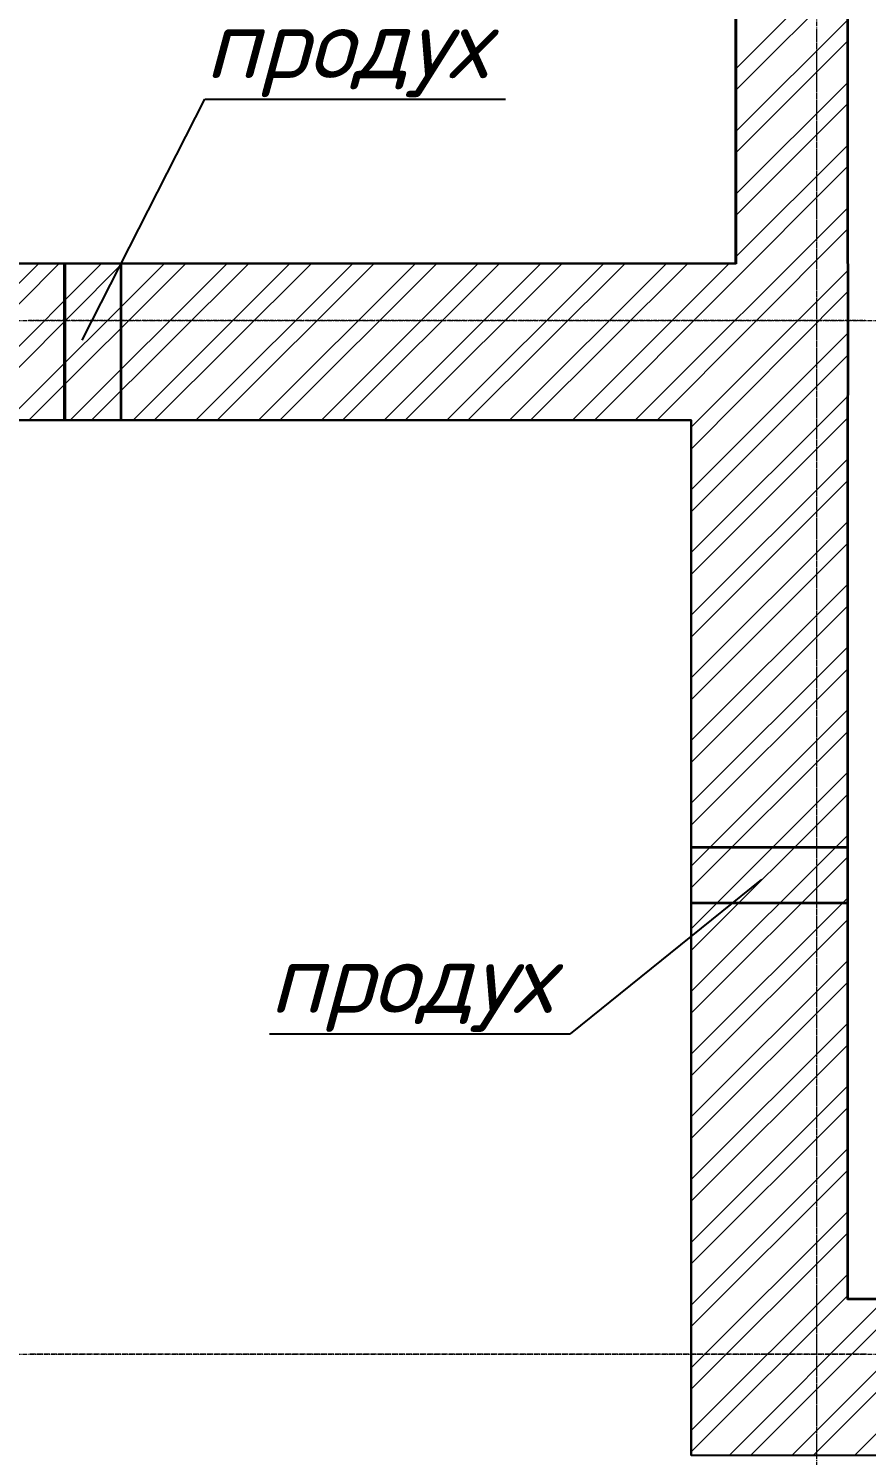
# Model space of a CAD drawing. Header units: millimetres. Extents: x -10178924 to 11692288, y -947381 to 58396.
# Drawn here: x 743288 to 746286, y -796653 to -791545 of the extents above; entities that cross this region are included whole.
import ezdxf

# ---------------------------------------------------------------- set-up
doc = ezdxf.new("R2010")
doc.units = ezdxf.units.MM
doc.linetypes.add('осевая', pattern=[50.8, 31.75, -6.35, 6.35, -6.35])
for name, color, linetype in [('PDF _перегородки нов.', 7, 'Continuous'), ('PDF _Стены внутр.1', 7, 'Continuous'), ('PDF _Стены.1', 7, 'Continuous'), ('Стены внутр.1', 7, 'Continuous')]:
    doc.layers.add(name, color=color, linetype=linetype)
doc.layers.add('PDF _Размеры осевые', color=7, linetype='Continuous', true_color=0x5d6970)
doc.layers.add('PDF _штриховка', color=7, linetype='Continuous', true_color=0x95834a)
for name, color, linetype, lineweight in [('перегородки нов.', 112, 'Continuous', 30), ('Размеры осевые', 153, 'Continuous', 9), ('Стены.1', 7, 'Continuous', 25), ('Текст 0.09', 250, 'Continuous', 5), ('ШТРИХОВКА', 252, 'Continuous', 15)]:
    doc.layers.add(name, color=color, linetype=linetype, lineweight=lineweight)
doc.styles.add('НТПИ_ТИ', font='isocpeui.ttf', dxfattribs={"height": 250})

# ---------------------------------------------------------------- blocks, each defined once
blk = doc.blocks.new('A$C5282721b')
at = {"layer": 'ШТРИХОВКА', "ltscale": 100, "true_color": 0x000000, "transparency": 33554687}
h = blk.add_hatch(dxfattribs=at)
h.set_pattern_fill('ANSI31', color=18, scale=50)
h.set_pattern_definition([(45, (-79853.19, 25128.16), (-112.2532, 112.2532), [])])
h.paths.add_polyline_path([(23461.119, -5698.72), (20726.119, -5698.72), (20726.119, -6098.72), (23461.119, -6098.72), (23461.119, -6515.547), (23861.119, -6515.547), (23861.119, -5328.486), (23461.119, -5328.486)], flags=17)
h.paths.add_polyline_path([(17846.22, -11596.906), (8196.095, -11596.906), (8096.091, -11596.906), (5081.5, -11596.906), (5081.5, -12156.906), (17846.22, -12156.906), (17846.22, -11876.906)], flags=17)
h.paths.add_polyline_path([(8216.705, -5698.72), (8216.779, -6098.72), (19406.923, -6098.72), (19406.923, -5698.72)], flags=16)
h.paths.add_polyline_path([(4011.5, -12156.906), (4011.5, -11596.906), (86.923, -11596.906), (86.923, -9009.38), (86.923, -8929.368), (86.923, -6098.72), (3721.276, -6098.72), (3801.387, -6098.72), (9286.442, -6098.72), (9286.779, -5698.72), (86.923, -5698.72), (86.923, -161.943), (23461.119, -161.943), (23461.119, -4567.801), (23861.119, -4567.801), (23861.119, -3119.021), (23861.119, -2969.021), (23861.119, -161.943), (24472.507, -161.943), (29133.626, -161.943), (29283.626, -161.943), (29940.503, -161.943), (29940.503, 398.057), (-473.077, 398.057), (-473.077, -11800), (-473.077, -12156.906), (-0.293, -12156.906)])
h.paths.add_polyline_path([(23861.119, -9596.906), (23461.119, -9596.906), (23461.119, -11596.906), (18816.22, -11596.906), (18816.22, -12156.906), (23301.119, -12156.906), (23301.119, -15862.111), (25035.25, -15862.111), (25595.277, -15862.111), (25744.391, -15862.111), (25744.391, -15302.111), (23861.119, -15302.111), (23861.119, -12066.906)])
h.paths.add_polyline_path([(23461.119, -8546.906), (23861.119, -8546.906), (23861.119, -7571.566), (23461.119, -7571.566)], flags=17)
at = {"layer": 'перегородки нов.', "color": 18, "ltscale": 100, "true_color": 0x000000, "transparency": 33554687}
for p, q in [((21061.119, -12156.906), (21061.119, -11596.906)), ((21261.119, -12156.906), (21261.119, -11596.906)), ((23861.119, -13684.509), (23301.119, -13684.509)), ((23861.119, -13884.509), (23301.119, -13884.509))]:
    blk.add_line(p, q, dxfattribs=at)
at = {"layer": 'Размеры осевые', "color": 251, "linetype": 'осевая', "ltscale": 0.5, "transparency": 33554687}
for p, q in [((23750, -19000), (23750, 1500)), ((-9750, -11800), (57900, -11800)), ((-9750, -15500), (34900, -15500))]:
    blk.add_line(p, q, dxfattribs=at)
at = {"layer": 'Стены внутр.1', "color": 18, "linetype": 'Continuous', "true_color": 0x000000, "transparency": 33554687, "flags": 128}
for points in [[(23461.119, -9596.906), (23461.119, -11596.906)], [(23861.119, -11596.906), (23861.119, -9596.906)]]:
    blk.add_lwpolyline(points, dxfattribs=at)
at = {"layer": 'Стены.1', "color": 18, "linetype": 'Continuous', "true_color": 0x000000, "transparency": 33554687, "flags": 128}
for points in [[(23461.119, -11596.906), (86.923, -11596.906)], [(23461.119, -11596.906), (19023.171, -11596.906)], [(23861.119, -11596.906), (23861.119, -12066.906)], [(23861.119, -15302.111), (23861.119, -12066.906)], [(23301.119, -12156.906), (-473.077, -12156.906)], [(23301.119, -15862.111), (23301.119, -12156.906)], [(25744.391, -15302.111), (23861.119, -15302.111)], [(25035.25, -15862.111), (23301.119, -15862.111)]]:
    blk.add_lwpolyline(points, dxfattribs=at)
at = {"layer": 'Текст 0.09', "linetype": 'ByBlock', "lineweight": -2, "ltscale": 100, "transparency": 33554687}
blk.add_line((21560.589, -11007.574), (21560.949, -11007.574), dxfattribs=at)
blk.add_line((21560.589, -11007.574), (21560.949, -11007.574), dxfattribs=at)
at = {"layer": 'Текст 0.09', "color": 7, "linetype": 'ByBlock', "lineweight": -2, "ltscale": 100, "transparency": 33554687}
blk.add_line((22867.423, -14353.307), (22867.063, -14353.307), dxfattribs=at)
blk.add_line((22867.423, -14353.307), (22867.063, -14353.307), dxfattribs=at)
at = {"layer": 'Текст 0.09', "linetype": 'ByBlock', "lineweight": -2, "ltscale": 100, "transparency": 33554687}
for points in [[(21121.191, -11869.854), (21560.589, -11007.574)], [(21121.191, -11869.854), (21560.589, -11007.574)], [(21560.949, -11007.574), (22636.229, -11007.574)], [(21560.949, -11007.574), (22636.229, -11007.574)]]:
    blk.add_lwpolyline(points, dxfattribs=at)
at = {"layer": 'Текст 0.09', "color": 7, "linetype": 'ByBlock', "lineweight": -2, "ltscale": 100, "transparency": 33554687}
for points in [[(23551.441, -13801.13), (22867.423, -14353.307)], [(23551.441, -13801.13), (22867.423, -14353.307)], [(21791.783, -14353.307), (22867.063, -14353.307)], [(21791.783, -14353.307), (22867.063, -14353.307)]]:
    blk.add_lwpolyline(points, dxfattribs=at)
at = {"layer": 'Текст 0.09', "ltscale": 100, "transparency": 33554687}
blk.add_solid([(21121.217, -11869.868), (21121.109, -11870.014), (21121.164, -11869.84)], dxfattribs=at)
blk.add_solid([(21121.217, -11869.868), (21121.109, -11870.014), (21121.164, -11869.84)], dxfattribs=at)
at = {"layer": 'Текст 0.09', "color": 7, "ltscale": 100, "transparency": 33554687}
blk.add_solid([(23551.422, -13801.107), (23551.581, -13801.017), (23551.46, -13801.153)], dxfattribs=at)
blk.add_solid([(23551.422, -13801.107), (23551.581, -13801.017), (23551.46, -13801.153)], dxfattribs=at)
at = {"layer": 'Текст 0.09', "color": 7, "ltscale": 100, "transparency": 33554687, "char_height": 250, "attachment_point": 1, "style": 'НТПИ_ТИ'}
for insert in [(21561.039, -10682.574), (21561.039, -10682.574), (21791.783, -14028.307), (21791.783, -14028.307)]:
    blk.add_mtext('продух', dxfattribs=dict(at, insert=insert))

msp = doc.modelspace()

# ---------------------------------------------------------------- linework, layer by layer
at = {"layer": 'PDF _перегородки нов.', "lineweight": 30}
for points in [[(743415.3, -792948.7), (743415.3, -792385.6)], [(743618.5, -792948.7), (743618.5, -792385.6)], [(746217.8, -794476.9), (745659, -794476.9)], [(746217.8, -794675.9), (745659, -794675.9)]]:
    msp.add_lwpolyline(points, dxfattribs=at)
at = {"layer": 'PDF _Размеры осевые', "lineweight": 9}
for points in [[(746107.7, -791547.4), (746107.7, -791547.4)], [(746107.7, -791568.6), (746107.7, -791551.7)], [(746107.7, -791572.8), (746107.7, -791572.8)], [(746107.7, -791594), (746107.7, -791577.1)], [(746107.7, -791598.2), (746107.7, -791598.2)], [(746107.7, -791619.4), (746107.7, -791602.5)], [(746107.7, -791623.6), (746107.7, -791623.6)], [(746107.7, -791644.8), (746107.7, -791627.9)], [(746107.7, -791649), (746107.7, -791649)], [(746107.7, -791670.2), (746107.7, -791653.3)], [(746107.7, -791674.4), (746107.7, -791674.4)], [(746107.7, -791695.6), (746107.7, -791678.7)], [(746107.7, -791699.8), (746107.7, -791699.8)], [(746107.7, -791721), (746107.7, -791704.1)], [(746107.7, -791725.2), (746107.7, -791725.2)], [(746107.7, -791746.4), (746107.7, -791729.5)], [(746107.7, -791750.6), (746107.7, -791750.6)], [(746107.7, -791771.8), (746107.7, -791754.9)], [(746107.7, -791776), (746107.7, -791776)], [(746107.7, -791797.2), (746107.7, -791780.3)], [(746107.7, -791801.4), (746107.7, -791801.4)], [(746107.7, -791822.6), (746107.7, -791805.7)], [(746107.7, -791826.8), (746107.7, -791826.8)], [(746107.7, -791848), (746107.7, -791831.1)], [(746107.7, -791852.2), (746107.7, -791852.2)], [(746107.7, -791873.4), (746107.7, -791856.5)], [(746107.7, -791877.6), (746107.7, -791877.6)], [(746107.7, -791898.8), (746107.7, -791881.9)], [(746107.7, -791903), (746107.7, -791903)], [(746107.7, -791924.2), (746107.7, -791907.3)], [(746107.7, -791928.4), (746107.7, -791928.4)], [(746107.7, -791949.6), (746107.7, -791932.7)], [(746107.7, -791953.8), (746107.7, -791953.8)], [(746107.7, -791975), (746107.7, -791958.1)], [(746107.7, -791979.2), (746107.7, -791979.2)], [(746107.7, -792000.4), (746107.7, -791983.5)], [(746107.7, -792004.6), (746107.7, -792004.6)], [(746107.7, -792025.8), (746107.7, -792008.9)], [(746107.7, -792030), (746107.7, -792030)], [(746107.7, -792051.2), (746107.7, -792034.3)], [(746107.7, -792055.4), (746107.7, -792055.4)], [(746107.7, -792076.6), (746107.7, -792059.7)], [(746107.7, -792080.8), (746107.7, -792080.8)], [(746107.7, -792102), (746107.7, -792085.1)], [(746107.7, -792106.2), (746107.7, -792106.2)], [(746107.7, -792127.4), (746107.7, -792110.5)], [(746107.7, -792131.6), (746107.7, -792131.6)], [(746107.7, -792152.8), (746107.7, -792135.9)], [(746107.7, -792157), (746107.7, -792157)], [(746107.7, -792178.2), (746107.7, -792161.3)], [(746107.7, -792182.4), (746107.7, -792182.4)], [(746107.7, -792203.6), (746107.7, -792186.7)], [(746107.7, -792207.8), (746107.7, -792207.8)], [(746107.7, -792229), (746107.7, -792212.1)], [(746107.7, -792233.2), (746107.7, -792233.2)], [(746107.7, -792254.4), (746107.7, -792237.5)], [(746107.7, -792258.6), (746107.7, -792258.6)], [(746107.7, -792279.8), (746107.7, -792262.9)], [(746107.7, -792284), (746107.7, -792284)], [(746107.7, -792305.2), (746107.7, -792288.3)], [(746107.7, -792309.4), (746107.7, -792309.4)], [(746107.7, -792330.6), (746107.7, -792313.7)], [(746107.7, -792334.8), (746107.7, -792334.8)], [(746107.7, -792356), (746107.7, -792339.1)], [(746107.7, -792360.2), (746107.7, -792360.2)], [(746107.7, -792381.4), (746107.7, -792364.5)], [(746107.7, -792385.6), (746107.7, -792385.6)], [(746107.7, -792406.8), (746107.7, -792389.9)], [(746107.7, -792411), (746107.7, -792411)], [(746107.7, -792432.2), (746107.7, -792415.3)], [(746107.7, -792436.4), (746107.7, -792436.4)], [(746107.7, -792457.6), (746107.7, -792440.7)], [(746107.7, -792461.8), (746107.7, -792461.8)], [(746107.7, -792483), (746107.7, -792466.1)], [(746107.7, -792487.2), (746107.7, -792487.2)], [(746107.7, -792508.4), (746107.7, -792491.5)], [(746107.7, -792512.6), (746107.7, -792512.6)], [(746107.7, -792533.8), (746107.7, -792516.9)], [(746107.7, -792538), (746107.7, -792538)], [(746107.7, -792559.2), (746107.7, -792542.3)], [(746107.7, -792563.4), (746107.7, -792563.4)], [(746107.7, -792584.6), (746107.7, -792567.7)], [(743288.3, -792588.8), (743301, -792588.8)], [(743305.2, -792588.8), (743309.5, -792588.8)], [(743313.7, -792588.8), (743326.4, -792588.8)], [(743330.6, -792588.8), (743334.9, -792588.8)], [(743339.1, -792588.8), (743351.8, -792588.8)], [(743356, -792588.8), (743360.3, -792588.8)], [(743364.5, -792588.8), (743377.2, -792588.8)], [(743381.4, -792588.8), (743385.7, -792588.8)], [(743389.9, -792588.8), (743402.6, -792588.8)], [(743406.8, -792588.8), (743411.1, -792588.8)], [(743415.3, -792588.8), (743428, -792588.8)], [(743432.2, -792588.8), (743436.5, -792588.8)], [(743440.7, -792588.8), (743453.4, -792588.8)], [(743457.6, -792588.8), (743461.9, -792588.8)], [(743466.1, -792588.8), (743478.8, -792588.8)], [(743483, -792588.8), (743487.3, -792588.8)], [(743491.5, -792588.8), (743504.2, -792588.8)], [(743508.4, -792588.8), (743512.7, -792588.8)], [(743516.9, -792588.8), (743529.6, -792588.8)], [(743533.8, -792588.8), (743538.1, -792588.8)], [(743542.3, -792588.8), (743555, -792588.8)], [(743559.2, -792588.8), (743563.5, -792588.8)], [(743567.7, -792588.8), (743580.4, -792588.8)], [(743584.6, -792588.8), (743588.9, -792588.8)], [(743593.1, -792588.8), (743605.8, -792588.8)], [(743610, -792588.8), (743614.3, -792588.8)], [(743618.5, -792588.8), (743631.2, -792588.8)], [(743635.4, -792588.8), (743639.7, -792588.8)], [(743643.9, -792588.8), (743656.6, -792588.8)], [(743660.8, -792588.8), (743665.1, -792588.8)], [(743669.3, -792588.8), (743682, -792588.8)], [(743686.2, -792588.8), (743690.5, -792588.8)], [(743694.7, -792588.8), (743707.4, -792588.8)], [(743711.6, -792588.8), (743715.9, -792588.8)], [(743720.1, -792588.8), (743732.8, -792588.8)], [(743737, -792588.8), (743741.3, -792588.8)], [(743745.5, -792588.8), (743758.2, -792588.8)], [(743762.4, -792588.8), (743766.7, -792588.8)], [(743770.9, -792588.8), (743783.6, -792588.8)], [(743787.8, -792588.8), (743792.1, -792588.8)], [(743796.3, -792588.8), (743809, -792588.8)], [(743813.2, -792588.8), (743817.5, -792588.8)], [(743821.7, -792588.8), (743834.4, -792588.8)], [(743838.6, -792588.8), (743842.9, -792588.8)], [(743847.1, -792588.8), (743859.8, -792588.8)], [(743864, -792588.8), (743868.3, -792588.8)], [(743872.5, -792588.8), (743885.2, -792588.8)], [(743889.4, -792588.8), (743893.7, -792588.8)], [(743897.9, -792588.8), (743910.6, -792588.8)], [(743914.8, -792588.8), (743919.1, -792588.8)], [(743923.3, -792588.8), (743936, -792588.8)], [(743940.2, -792588.8), (743944.5, -792588.8)], [(743948.7, -792588.8), (743961.4, -792588.8)], [(743965.6, -792588.8), (743969.9, -792588.8)], [(743974.1, -792588.8), (743986.8, -792588.8)], [(743991, -792588.8), (743995.3, -792588.8)], [(743999.5, -792588.8), (744012.2, -792588.8)], [(744016.4, -792588.8), (744020.7, -792588.8)], [(744024.9, -792588.8), (744037.6, -792588.8)], [(744041.8, -792588.8), (744046.1, -792588.8)], [(744050.3, -792588.8), (744063, -792588.8)], [(744067.2, -792588.8), (744071.5, -792588.8)], [(744075.7, -792588.8), (744088.4, -792588.8)], [(744092.6, -792588.8), (744096.9, -792588.8)], [(744101.1, -792588.8), (744113.8, -792588.8)], [(744118, -792588.8), (744122.3, -792588.8)], [(744126.5, -792588.8), (744139.2, -792588.8)], [(744143.4, -792588.8), (744147.7, -792588.8)], [(744151.9, -792588.8), (744164.6, -792588.8)], [(744168.8, -792588.8), (744173.1, -792588.8)], [(744177.3, -792588.8), (744190, -792588.8)], [(744194.2, -792588.8), (744198.5, -792588.8)], [(744202.7, -792588.8), (744215.4, -792588.8)], [(744219.6, -792588.8), (744223.9, -792588.8)], [(744228.1, -792588.8), (744240.8, -792588.8)], [(744245, -792588.8), (744249.3, -792588.8)], [(744253.5, -792588.8), (744266.2, -792588.8)], [(744270.4, -792588.8), (744274.7, -792588.8)], [(744278.9, -792588.8), (744291.6, -792588.8)], [(744295.8, -792588.8), (744300.1, -792588.8)], [(744304.3, -792588.8), (744317, -792588.8)], [(744321.2, -792588.8), (744325.5, -792588.8)], [(744329.7, -792588.8), (744342.4, -792588.8)], [(744346.6, -792588.8), (744350.9, -792588.8)], [(744355.1, -792588.8), (744367.8, -792588.8)], [(744372, -792588.8), (744376.3, -792588.8)], [(744380.5, -792588.8), (744393.2, -792588.8)], [(744397.4, -792588.8), (744401.7, -792588.8)], [(744405.9, -792588.8), (744418.6, -792588.8)], [(744422.8, -792588.8), (744427.1, -792588.8)], [(744431.3, -792588.8), (744444, -792588.8)], [(744448.2, -792588.8), (744452.5, -792588.8)], [(744456.7, -792588.8), (744469.4, -792588.8)], [(744473.6, -792588.8), (744477.9, -792588.8)], [(744482.1, -792588.8), (744494.8, -792588.8)], [(744499, -792588.8), (744503.3, -792588.8)], [(744507.5, -792588.8), (744520.2, -792588.8)], [(744524.4, -792588.8), (744528.7, -792588.8)], [(744532.9, -792588.8), (744545.6, -792588.8)], [(744549.8, -792588.8), (744554.1, -792588.8)], [(744558.3, -792588.8), (744571, -792588.8)], [(744575.2, -792588.8), (744579.5, -792588.8)], [(744583.7, -792588.8), (744596.4, -792588.8)], [(744600.6, -792588.8), (744604.9, -792588.8)], [(744609.1, -792588.8), (744621.8, -792588.8)], [(744626, -792588.8), (744630.3, -792588.8)], [(744634.5, -792588.8), (744647.2, -792588.8)], [(744651.4, -792588.8), (744655.7, -792588.8)], [(744659.9, -792588.8), (744672.6, -792588.8)], [(744676.8, -792588.8), (744681.1, -792588.8)], [(744685.3, -792588.8), (744698, -792588.8)], [(744702.2, -792588.8), (744706.5, -792588.8)], [(744710.7, -792588.8), (744723.4, -792588.8)], [(744727.6, -792588.8), (744731.9, -792588.8)], [(744736.1, -792588.8), (744748.8, -792588.8)], [(744753, -792588.8), (744757.3, -792588.8)], [(744761.5, -792588.8), (744774.2, -792588.8)], [(744778.4, -792588.8), (744782.7, -792588.8)], [(744786.9, -792588.8), (744799.6, -792588.8)], [(744803.8, -792588.8), (744808.1, -792588.8)], [(744812.3, -792588.8), (744825, -792588.8)], [(744829.2, -792588.8), (744833.5, -792588.8)], [(744837.7, -792588.8), (744850.4, -792588.8)], [(744854.6, -792588.8), (744858.9, -792588.8)], [(744863.1, -792588.8), (744875.8, -792588.8)], [(744880, -792588.8), (744884.3, -792588.8)], [(744888.5, -792588.8), (744901.2, -792588.8)], [(744905.4, -792588.8), (744909.7, -792588.8)], [(744913.9, -792588.8), (744926.6, -792588.8)], [(744930.8, -792588.8), (744935.1, -792588.8)], [(744939.3, -792588.8), (744952, -792588.8)], [(744956.2, -792588.8), (744960.5, -792588.8)], [(744964.7, -792588.8), (744977.4, -792588.8)], [(744981.6, -792588.8), (744985.9, -792588.8)], [(744990.1, -792588.8), (745002.8, -792588.8)], [(745007, -792588.8), (745011.3, -792588.8)], [(745015.5, -792588.8), (745028.2, -792588.8)], [(745032.4, -792588.8), (745036.7, -792588.8)], [(745040.9, -792588.8), (745053.6, -792588.8)], [(745057.8, -792588.8), (745062.1, -792588.8)], [(745066.3, -792588.8), (745079, -792588.8)], [(745083.2, -792588.8), (745087.5, -792588.8)], [(745091.7, -792588.8), (745104.4, -792588.8)], [(745108.6, -792588.8), (745112.9, -792588.8)], [(745117.1, -792588.8), (745129.8, -792588.8)], [(745134, -792588.8), (745138.3, -792588.8)], [(745142.5, -792588.8), (745155.2, -792588.8)], [(745159.4, -792588.8), (745163.7, -792588.8)], [(745167.9, -792588.8), (745180.6, -792588.8)], [(745184.8, -792588.8), (745189.1, -792588.8)], [(745193.3, -792588.8), (745206, -792588.8)], [(745210.2, -792588.8), (745214.5, -792588.8)], [(745218.7, -792588.8), (745231.4, -792588.8)], [(745235.6, -792588.8), (745239.9, -792588.8)], [(745244.1, -792588.8), (745256.8, -792588.8)], [(745261, -792588.8), (745265.3, -792588.8)], [(745269.5, -792588.8), (745282.2, -792588.8)], [(745286.4, -792588.8), (745290.7, -792588.8)], [(745294.9, -792588.8), (745307.6, -792588.8)], [(745311.8, -792588.8), (745316.1, -792588.8)], [(745320.3, -792588.8), (745333, -792588.8)], [(745337.2, -792588.8), (745341.5, -792588.8)], [(745345.7, -792588.8), (745358.4, -792588.8)], [(745362.6, -792588.8), (745366.9, -792588.8)], [(745371.1, -792588.8), (745383.8, -792588.8)], [(745388, -792588.8), (745392.3, -792588.8)], [(745396.5, -792588.8), (745409.2, -792588.8)], [(745413.4, -792588.8), (745417.7, -792588.8)], [(745421.9, -792588.8), (745434.6, -792588.8)], [(745438.8, -792588.8), (745443.1, -792588.8)], [(745447.3, -792588.8), (745460, -792588.8)], [(745464.2, -792588.8), (745468.5, -792588.8)], [(745472.7, -792588.8), (745485.4, -792588.8)], [(745489.6, -792588.8), (745493.9, -792588.8)], [(745498.1, -792588.8), (745510.8, -792588.8)], [(745515, -792588.8), (745519.3, -792588.8)], [(745523.5, -792588.8), (745536.2, -792588.8)], [(745540.4, -792588.8), (745544.7, -792588.8)], [(745548.9, -792588.8), (745561.6, -792588.8)], [(745565.8, -792588.8), (745570.1, -792588.8)], [(745574.3, -792588.8), (745587, -792588.8)], [(745591.2, -792588.8), (745595.5, -792588.8)], [(745599.7, -792588.8), (745612.4, -792588.8)], [(745616.6, -792588.8), (745620.9, -792588.8)], [(745625.1, -792588.8), (745637.8, -792588.8)], [(745642.1, -792588.8), (745646.3, -792588.8)], [(745650.5, -792588.8), (745663.2, -792588.8)], [(745667.4, -792588.8), (745671.7, -792588.8)], [(745675.9, -792588.8), (745688.6, -792588.8)], [(745692.8, -792588.8), (745697.1, -792588.8)], [(745701.3, -792588.8), (745714, -792588.8)], [(745718.2, -792588.8), (745722.5, -792588.8)], [(745726.7, -792588.8), (745739.4, -792588.8)], [(745743.6, -792588.8), (745747.9, -792588.8)], [(745752.1, -792588.8), (745764.8, -792588.8)], [(745769.1, -792588.8), (745773.3, -792588.8)], [(745777.5, -792588.8), (745790.2, -792588.8)], [(745794.4, -792588.8), (745798.7, -792588.8)], [(745802.9, -792588.8), (745815.6, -792588.8)], [(745819.8, -792588.8), (745824.1, -792588.8)], [(745828.3, -792588.8), (745841, -792588.8)], [(745845.2, -792588.8), (745849.5, -792588.8)], [(745853.7, -792588.8), (745866.4, -792588.8)], [(745870.7, -792588.8), (745874.9, -792588.8)], [(745879.1, -792588.8), (745891.8, -792588.8)], [(745896.1, -792588.8), (745900.3, -792588.8)], [(745904.5, -792588.8), (745917.2, -792588.8)], [(745921.4, -792588.8), (745925.7, -792588.8)], [(745929.9, -792588.8), (745942.6, -792588.8)], [(745946.8, -792588.8), (745951.1, -792588.8)], [(745955.3, -792588.8), (745968, -792588.8)], [(745972.2, -792588.8), (745976.5, -792588.8)], [(745980.7, -792588.8), (745993.4, -792588.8)], [(745997.7, -792588.8), (746001.9, -792588.8)], [(746006.1, -792588.8), (746018.8, -792588.8)], [(746023.1, -792588.8), (746027.3, -792588.8)], [(746031.5, -792588.8), (746044.2, -792588.8)], [(746048.4, -792588.8), (746052.7, -792588.8)], [(746056.9, -792588.8), (746069.6, -792588.8)], [(746073.9, -792588.8), (746078.1, -792588.8)], [(746082.3, -792588.8), (746095, -792588.8)], [(746099.3, -792588.8), (746103.5, -792588.8)], [(746107.7, -792588.8), (746120.4, -792588.8)], [(746107.7, -792588.8), (746107.7, -792588.8)], [(746107.7, -792610), (746107.7, -792593.1)], [(746107.7, -792614.2), (746107.7, -792614.2)], [(746107.7, -792635.4), (746107.7, -792618.5)], [(746124.7, -792588.8), (746128.9, -792588.8)], [(746133.1, -792588.8), (746145.8, -792588.8)], [(746150.1, -792588.8), (746154.3, -792588.8)], [(746158.5, -792588.8), (746171.2, -792588.8)], [(746175.4, -792588.8), (746179.7, -792588.8)], [(746183.9, -792588.8), (746196.6, -792588.8)], [(746200.9, -792588.8), (746205.1, -792588.8)], [(746209.3, -792588.8), (746222, -792588.8)], [(746226.3, -792588.8), (746230.5, -792588.8)], [(746234.7, -792588.8), (746247.4, -792588.8)], [(746251.7, -792588.8), (746255.9, -792588.8)], [(746260.1, -792588.8), (746272.8, -792588.8)], [(746277.1, -792588.8), (746281.3, -792588.8)], [(746107.7, -792639.6), (746107.7, -792639.6)], [(746107.7, -792660.8), (746107.7, -792643.9)], [(746107.7, -792665), (746107.7, -792665)], [(746107.7, -792686.2), (746107.7, -792669.3)], [(746107.7, -792690.4), (746107.7, -792690.4)], [(746107.7, -792711.6), (746107.7, -792694.7)], [(746107.7, -792715.8), (746107.7, -792715.8)], [(746107.7, -792737), (746107.7, -792720.1)], [(746107.7, -792741.2), (746107.7, -792741.2)], [(746107.7, -792762.4), (746107.7, -792745.5)], [(746107.7, -792766.6), (746107.7, -792766.6)], [(746107.7, -792787.8), (746107.7, -792770.9)], [(746107.7, -792792), (746107.7, -792792)], [(746107.7, -792813.2), (746107.7, -792796.3)], [(746107.7, -792817.4), (746107.7, -792817.4)], [(746107.7, -792838.6), (746107.7, -792821.7)], [(746107.7, -792842.8), (746107.7, -792842.8)], [(746107.7, -792864), (746107.7, -792847.1)], [(746107.7, -792868.2), (746107.7, -792868.2)], [(746107.7, -792889.4), (746107.7, -792872.5)], [(746107.7, -792893.6), (746107.7, -792893.6)], [(746107.7, -792914.8), (746107.7, -792897.9)], [(746107.7, -792919), (746107.7, -792919)], [(746107.7, -792940.2), (746107.7, -792923.3)], [(746107.7, -792944.4), (746107.7, -792944.4)], [(746107.7, -792965.6), (746107.7, -792948.7)], [(746107.7, -792969.8), (746107.7, -792969.8)], [(746107.7, -792991), (746107.7, -792974.1)], [(746107.7, -792995.2), (746107.7, -792995.2)], [(746107.7, -793016.4), (746107.7, -792999.5)], [(746107.7, -793020.6), (746107.7, -793020.6)], [(746107.7, -793041.8), (746107.7, -793024.9)], [(746107.7, -793046), (746107.7, -793046)], [(746107.7, -793067.2), (746107.7, -793050.3)], [(746107.7, -793071.4), (746107.7, -793071.4)], [(746107.7, -793092.6), (746107.7, -793075.7)], [(746107.7, -793096.8), (746107.7, -793096.8)], [(746107.7, -793118), (746107.7, -793101.1)], [(746107.7, -793122.2), (746107.7, -793122.2)], [(746107.7, -793143.4), (746107.7, -793126.5)], [(746107.7, -793147.6), (746107.7, -793147.6)], [(746107.7, -793168.8), (746107.7, -793151.9)], [(746107.7, -793173), (746107.7, -793173)], [(746107.7, -793194.2), (746107.7, -793177.3)], [(746107.7, -793198.4), (746107.7, -793198.4)], [(746107.7, -793219.6), (746107.7, -793202.7)], [(746107.7, -793223.8), (746107.7, -793223.8)], [(746107.7, -793245), (746107.7, -793228.1)], [(746107.7, -793249.2), (746107.7, -793249.2)], [(746107.7, -793270.4), (746107.7, -793253.5)], [(746107.7, -793274.6), (746107.7, -793274.6)], [(746107.7, -793295.8), (746107.7, -793278.9)], [(746107.7, -793300), (746107.7, -793300)], [(746107.7, -793321.2), (746107.7, -793304.3)], [(746107.7, -793325.4), (746107.7, -793325.4)], [(746107.7, -793346.6), (746107.7, -793329.7)], [(746107.7, -793350.8), (746107.7, -793350.8)], [(746107.7, -793372), (746107.7, -793355.1)], [(746107.7, -793376.2), (746107.7, -793376.2)], [(746107.7, -793397.4), (746107.7, -793380.5)], [(746107.7, -793401.6), (746107.7, -793401.6)], [(746107.7, -793422.8), (746107.7, -793405.9)], [(746107.7, -793427), (746107.7, -793427)], [(746107.7, -793448.2), (746107.7, -793431.3)], [(746107.7, -793452.4), (746107.7, -793452.4)], [(746107.7, -793473.6), (746107.7, -793456.7)], [(746107.7, -793477.8), (746107.7, -793477.8)], [(746107.7, -793499), (746107.7, -793482.1)], [(746107.7, -793503.2), (746107.7, -793503.2)], [(746107.7, -793524.4), (746107.7, -793507.5)], [(746107.7, -793528.6), (746107.7, -793528.6)], [(746107.7, -793549.8), (746107.7, -793532.9)], [(746107.7, -793554), (746107.7, -793554)], [(746107.7, -793575.2), (746107.7, -793558.3)], [(746107.7, -793579.4), (746107.7, -793579.4)], [(746107.7, -793600.6), (746107.7, -793583.7)], [(746107.7, -793604.8), (746107.7, -793604.8)], [(746107.7, -793626), (746107.7, -793609.1)], [(746107.7, -793630.2), (746107.7, -793630.2)], [(746107.7, -793651.4), (746107.7, -793634.5)], [(746107.7, -793655.6), (746107.7, -793655.6)], [(746107.7, -793676.8), (746107.7, -793659.9)], [(746107.7, -793681), (746107.7, -793681)], [(746107.7, -793702.2), (746107.7, -793685.3)], [(746107.7, -793706.4), (746107.7, -793706.4)], [(746107.7, -793727.6), (746107.7, -793710.7)], [(746107.7, -793731.8), (746107.7, -793731.8)], [(746107.7, -793753), (746107.7, -793736.1)], [(746107.7, -793757.2), (746107.7, -793757.2)], [(746107.7, -793778.4), (746107.7, -793761.5)], [(746107.7, -793782.6), (746107.7, -793782.6)], [(746107.7, -793803.8), (746107.7, -793786.9)], [(746107.7, -793808), (746107.7, -793808)], [(746107.7, -793829.2), (746107.7, -793812.3)], [(746107.7, -793833.4), (746107.7, -793833.4)], [(746107.7, -793854.6), (746107.7, -793837.7)], [(746107.7, -793858.8), (746107.7, -793858.8)], [(746107.7, -793880), (746107.7, -793863.1)], [(746107.7, -793884.2), (746107.7, -793884.2)], [(746107.7, -793905.4), (746107.7, -793888.5)], [(746107.7, -793909.6), (746107.7, -793909.6)], [(746107.7, -793930.8), (746107.7, -793913.9)], [(746107.7, -793935), (746107.7, -793935)], [(746107.7, -793956.2), (746107.7, -793939.3)], [(746107.7, -793960.4), (746107.7, -793960.4)], [(746107.7, -793981.6), (746107.7, -793964.7)], [(746107.7, -793985.8), (746107.7, -793985.8)], [(746107.7, -794007), (746107.7, -793990.1)], [(746107.7, -794011.2), (746107.7, -794011.2)], [(746107.7, -794032.4), (746107.7, -794015.5)], [(746107.7, -794036.6), (746107.7, -794036.6)], [(746107.7, -794057.8), (746107.7, -794040.9)], [(746107.7, -794062), (746107.7, -794062)], [(746107.7, -794083.2), (746107.7, -794066.3)], [(746107.7, -794087.4), (746107.7, -794087.4)], [(746107.7, -794108.6), (746107.7, -794091.7)], [(746107.7, -794112.8), (746107.7, -794112.8)], [(746107.7, -794134), (746107.7, -794117.1)], [(746107.7, -794138.2), (746107.7, -794138.2)], [(746107.7, -794159.4), (746107.7, -794142.5)], [(746107.7, -794163.6), (746107.7, -794163.6)], [(746107.7, -794184.8), (746107.7, -794167.9)], [(746107.7, -794189), (746107.7, -794189)], [(746107.7, -794210.2), (746107.7, -794193.3)], [(746107.7, -794214.4), (746107.7, -794214.4)], [(746107.7, -794235.6), (746107.7, -794218.7)], [(746107.7, -794239.8), (746107.7, -794239.8)], [(746107.7, -794261), (746107.7, -794244.1)], [(746107.7, -794265.2), (746107.7, -794265.2)], [(746107.7, -794286.4), (746107.7, -794269.5)], [(746107.7, -794290.6), (746107.7, -794290.6)], [(746107.7, -794311.8), (746107.7, -794294.9)], [(746107.7, -794316), (746107.7, -794316)], [(746107.7, -794337.2), (746107.7, -794320.3)], [(746107.7, -794341.4), (746107.7, -794341.4)], [(746107.7, -794362.6), (746107.7, -794345.7)], [(746107.7, -794366.8), (746107.7, -794366.8)], [(746107.7, -794388), (746107.7, -794371.1)], [(746107.7, -794392.2), (746107.7, -794392.2)], [(746107.7, -794413.4), (746107.7, -794396.5)], [(746107.7, -794417.6), (746107.7, -794417.6)], [(746107.7, -794438.8), (746107.7, -794421.9)], [(746107.7, -794443), (746107.7, -794443)], [(746107.7, -794464.2), (746107.7, -794447.3)], [(746107.7, -794468.4), (746107.7, -794468.4)], [(746107.7, -794489.6), (746107.7, -794472.7)], [(746107.7, -794493.8), (746107.7, -794493.8)], [(746107.7, -794515), (746107.7, -794498.1)], [(746107.7, -794519.2), (746107.7, -794519.2)], [(746107.7, -794540.4), (746107.7, -794523.5)], [(746107.7, -794544.6), (746107.7, -794544.6)], [(746107.7, -794565.8), (746107.7, -794548.9)], [(746107.7, -794570), (746107.7, -794570)], [(746107.7, -794591.2), (746107.7, -794574.3)], [(746107.7, -794595.4), (746107.7, -794595.4)], [(746107.7, -794616.6), (746107.7, -794599.7)], [(746107.7, -794620.8), (746107.7, -794620.8)], [(746107.7, -794642), (746107.7, -794625.1)], [(746107.7, -794646.2), (746107.7, -794646.2)], [(746107.7, -794667.4), (746107.7, -794650.5)], [(746107.7, -794671.6), (746107.7, -794671.6)], [(746107.7, -794692.8), (746107.7, -794675.9)], [(746107.7, -794697), (746107.7, -794697)], [(746107.7, -794718.2), (746107.7, -794701.3)], [(746107.7, -794722.4), (746107.7, -794722.4)], [(746107.7, -794743.6), (746107.7, -794726.7)], [(746107.7, -794747.8), (746107.7, -794747.8)], [(746107.7, -794769), (746107.7, -794752.1)], [(746107.7, -794773.2), (746107.7, -794773.2)], [(746107.7, -794794.4), (746107.7, -794777.5)], [(746107.7, -794798.6), (746107.7, -794798.6)], [(746107.7, -794819.8), (746107.7, -794802.9)], [(746107.7, -794824), (746107.7, -794824)], [(746107.7, -794845.2), (746107.7, -794828.3)], [(746107.7, -794849.4), (746107.7, -794849.4)], [(746107.7, -794870.6), (746107.7, -794853.7)], [(746107.7, -794874.8), (746107.7, -794874.8)], [(746107.7, -794896), (746107.7, -794879.1)], [(746107.7, -794900.2), (746107.7, -794900.2)], [(746107.7, -794921.4), (746107.7, -794904.5)], [(746107.7, -794925.6), (746107.7, -794925.6)], [(746107.7, -794946.8), (746107.7, -794929.9)], [(746107.7, -794951), (746107.7, -794951)], [(746107.7, -794972.2), (746107.7, -794955.3)], [(746107.7, -794976.4), (746107.7, -794976.4)], [(746107.7, -794997.6), (746107.7, -794980.7)], [(746107.7, -795001.8), (746107.7, -795001.8)], [(746107.7, -795023), (746107.7, -795006.1)], [(746107.7, -795027.2), (746107.7, -795027.2)], [(746107.7, -795048.4), (746107.7, -795031.5)], [(746107.7, -795052.6), (746107.7, -795052.6)], [(746107.7, -795073.8), (746107.7, -795056.9)], [(746107.7, -795078), (746107.7, -795078)], [(746107.7, -795099.2), (746107.7, -795082.3)], [(746107.7, -795103.4), (746107.7, -795103.4)], [(746107.7, -795124.6), (746107.7, -795107.7)], [(746107.7, -795128.8), (746107.7, -795128.8)], [(746107.7, -795150), (746107.7, -795133.1)], [(746107.7, -795154.2), (746107.7, -795154.2)], [(746107.7, -795175.4), (746107.7, -795158.5)], [(746107.7, -795179.6), (746107.7, -795179.6)], [(746107.7, -795200.8), (746107.7, -795183.9)], [(746107.7, -795205), (746107.7, -795205)], [(746107.7, -795226.2), (746107.7, -795209.3)], [(746107.7, -795230.4), (746107.7, -795230.4)], [(746107.7, -795251.6), (746107.7, -795234.7)], [(746107.7, -795255.8), (746107.7, -795255.8)], [(746107.7, -795277), (746107.7, -795260.1)], [(746107.7, -795281.2), (746107.7, -795281.2)], [(746107.7, -795302.4), (746107.7, -795285.5)], [(746107.7, -795306.6), (746107.7, -795306.6)], [(746107.7, -795327.8), (746107.7, -795310.9)], [(746107.7, -795332), (746107.7, -795332)], [(746107.7, -795353.2), (746107.7, -795336.3)], [(746107.7, -795357.4), (746107.7, -795357.4)], [(746107.7, -795378.6), (746107.7, -795361.7)], [(746107.7, -795382.8), (746107.7, -795382.8)], [(746107.7, -795404), (746107.7, -795387.1)], [(746107.7, -795408.2), (746107.7, -795408.2)], [(746107.7, -795429.4), (746107.7, -795412.5)], [(746107.7, -795433.7), (746107.7, -795433.7)], [(746107.7, -795454.8), (746107.7, -795437.9)], [(746107.7, -795459.1), (746107.7, -795459.1)], [(746107.7, -795480.2), (746107.7, -795463.3)], [(746107.7, -795484.4), (746107.7, -795484.4)], [(746107.7, -795505.6), (746107.7, -795488.7)], [(746107.7, -795509.8), (746107.7, -795509.8)], [(746107.7, -795531), (746107.7, -795514.1)], [(746107.7, -795535.2), (746107.7, -795535.2)], [(746107.7, -795556.4), (746107.7, -795539.5)], [(746107.7, -795560.7), (746107.7, -795560.7)], [(746107.7, -795581.8), (746107.7, -795564.9)], [(746107.7, -795586.1), (746107.7, -795586.1)], [(746107.7, -795607.2), (746107.7, -795590.3)], [(746107.7, -795611.4), (746107.7, -795611.4)], [(746107.7, -795632.6), (746107.7, -795615.7)], [(746107.7, -795636.8), (746107.7, -795636.8)], [(746107.7, -795658), (746107.7, -795641.1)], [(746107.7, -795662.3), (746107.7, -795662.3)], [(746107.7, -795683.4), (746107.7, -795666.5)], [(746107.7, -795687.7), (746107.7, -795687.7)], [(746107.7, -795708.8), (746107.7, -795691.9)], [(746107.7, -795713.1), (746107.7, -795713.1)], [(746107.7, -795734.2), (746107.7, -795717.3)], [(746107.7, -795738.4), (746107.7, -795738.4)], [(746107.7, -795759.6), (746107.7, -795742.7)], [(746107.7, -795763.8), (746107.7, -795763.8)], [(746107.7, -795785), (746107.7, -795768.1)], [(746107.7, -795789.3), (746107.7, -795789.3)], [(746107.7, -795810.4), (746107.7, -795793.5)], [(746107.7, -795814.7), (746107.7, -795814.7)], [(746107.7, -795835.8), (746107.7, -795818.9)], [(746107.7, -795840.1), (746107.7, -795840.1)], [(746107.7, -795861.2), (746107.7, -795844.3)], [(746107.7, -795865.5), (746107.7, -795865.5)], [(746107.7, -795886.6), (746107.7, -795869.7)], [(746107.7, -795890.9), (746107.7, -795890.9)], [(746107.7, -795912), (746107.7, -795895.1)], [(746107.7, -795916.3), (746107.7, -795916.3)], [(746107.7, -795937.4), (746107.7, -795920.5)], [(746107.7, -795941.7), (746107.7, -795941.7)], [(746107.7, -795962.8), (746107.7, -795945.9)], [(746107.7, -795967.1), (746107.7, -795967.1)], [(746107.7, -795988.2), (746107.7, -795971.3)], [(746107.7, -795992.5), (746107.7, -795992.5)], [(746107.7, -796013.6), (746107.7, -795996.7)], [(746107.7, -796017.9), (746107.7, -796017.9)], [(746107.7, -796039), (746107.7, -796022.1)], [(746107.7, -796043.3), (746107.7, -796043.3)], [(746107.7, -796064.4), (746107.7, -796047.5)], [(746107.7, -796068.7), (746107.7, -796068.7)], [(746107.7, -796089.8), (746107.7, -796072.9)], [(746107.7, -796094.1), (746107.7, -796094.1)], [(746107.7, -796115.2), (746107.7, -796098.3)], [(746107.7, -796119.5), (746107.7, -796119.5)], [(746107.7, -796140.6), (746107.7, -796123.7)], [(746107.7, -796144.9), (746107.7, -796144.9)], [(746107.7, -796166), (746107.7, -796149.1)], [(746107.7, -796170.3), (746107.7, -796170.3)], [(746107.7, -796191.4), (746107.7, -796174.5)], [(746107.7, -796195.7), (746107.7, -796195.7)], [(746107.7, -796216.8), (746107.7, -796199.9)], [(746107.7, -796221.1), (746107.7, -796221.1)], [(746107.7, -796242.2), (746107.7, -796225.3)], [(746107.7, -796246.5), (746107.7, -796246.5)], [(743292.5, -796288.8), (743309.5, -796288.8), (743313.7, -796288.8)], [(743317.9, -796288.8), (743334.9, -796288.8), (743339.1, -796288.8)], [(743343.3, -796288.8), (743360.3, -796288.8), (743364.5, -796288.8)], [(743368.7, -796288.8), (743385.7, -796288.8), (743389.9, -796288.8)], [(743394.1, -796288.8), (743411.1, -796288.8), (743415.3, -796288.8)], [(743419.5, -796288.8), (743436.5, -796288.8), (743440.7, -796288.8)], [(743444.9, -796288.8), (743461.9, -796288.8), (743466.1, -796288.8)], [(743470.3, -796288.8), (743487.3, -796288.8), (743491.5, -796288.8)], [(743495.7, -796288.8), (743512.7, -796288.8), (743516.9, -796288.8)], [(743521.1, -796288.8), (743538.1, -796288.8), (743542.3, -796288.8)], [(743546.5, -796288.8), (743563.5, -796288.8), (743567.7, -796288.8)], [(743571.9, -796288.8), (743588.9, -796288.8), (743593.1, -796288.8)], [(743597.3, -796288.8), (743614.3, -796288.8), (743618.5, -796288.8)], [(743622.7, -796288.8), (743639.7, -796288.8), (743643.9, -796288.8)], [(743648.1, -796288.8), (743665.1, -796288.8), (743669.3, -796288.8)], [(743673.5, -796288.8), (743690.5, -796288.8), (743694.7, -796288.8)], [(743698.9, -796288.8), (743715.9, -796288.8), (743720.1, -796288.8)], [(743724.3, -796288.8), (743741.3, -796288.8), (743745.5, -796288.8)], [(743749.7, -796288.8), (743766.7, -796288.8), (743770.9, -796288.8)], [(743775.1, -796288.8), (743792.1, -796288.8), (743796.3, -796288.8)], [(743800.5, -796288.8), (743817.5, -796288.8), (743821.7, -796288.8)], [(743825.9, -796288.8), (743842.9, -796288.8), (743847.1, -796288.8)], [(743851.3, -796288.8), (743868.3, -796288.8), (743872.5, -796288.8)], [(743876.7, -796288.8), (743893.7, -796288.8), (743897.9, -796288.8)], [(743902.1, -796288.8), (743919.1, -796288.8), (743923.3, -796288.8)], [(743927.5, -796288.8), (743944.5, -796288.8), (743948.7, -796288.8)], [(743952.9, -796288.8), (743969.9, -796288.8), (743974.1, -796288.8)], [(743978.3, -796288.8), (743995.3, -796288.8), (743999.5, -796288.8)], [(744003.7, -796288.8), (744020.7, -796288.8), (744024.9, -796288.8)], [(744029.1, -796288.8), (744046.1, -796288.8), (744050.3, -796288.8)], [(744054.5, -796288.8), (744071.5, -796288.8), (744075.7, -796288.8)], [(744079.9, -796288.8), (744096.9, -796288.8), (744101.1, -796288.8)], [(744105.3, -796288.8), (744122.3, -796288.8), (744126.5, -796288.8)], [(744130.7, -796288.8), (744147.7, -796288.8), (744151.9, -796288.8)], [(744156.1, -796288.8), (744173.1, -796288.8), (744177.3, -796288.8)], [(744181.5, -796288.8), (744198.5, -796288.8), (744202.7, -796288.8)], [(744206.9, -796288.8), (744223.9, -796288.8), (744228.1, -796288.8)], [(744232.3, -796288.8), (744249.3, -796288.8), (744253.5, -796288.8)], [(744257.7, -796288.8), (744274.7, -796288.8), (744278.9, -796288.8)], [(744283.1, -796288.8), (744300.1, -796288.8), (744304.3, -796288.8)], [(744308.5, -796288.8), (744325.5, -796288.8), (744329.7, -796288.8)], [(744333.9, -796288.8), (744350.9, -796288.8), (744355.1, -796288.8)], [(744359.3, -796288.8), (744376.3, -796288.8), (744380.5, -796288.8)], [(744384.7, -796288.8), (744401.7, -796288.8), (744405.9, -796288.8)], [(744410.1, -796288.8), (744427.1, -796288.8), (744431.3, -796288.8)], [(744435.5, -796288.8), (744452.5, -796288.8), (744456.7, -796288.8)], [(744460.9, -796288.8), (744477.9, -796288.8), (744482.1, -796288.8)], [(744486.3, -796288.8), (744503.3, -796288.8), (744507.5, -796288.8)], [(744511.7, -796288.8), (744528.7, -796288.8), (744532.9, -796288.8)], [(744537.1, -796288.8), (744554.1, -796288.8), (744558.3, -796288.8)], [(744562.5, -796288.8), (744579.5, -796288.8), (744583.7, -796288.8)], [(744587.9, -796288.8), (744604.9, -796288.8), (744609.1, -796288.8)], [(744613.3, -796288.8), (744630.3, -796288.8), (744634.5, -796288.8)], [(744638.7, -796288.8), (744655.7, -796288.8), (744659.9, -796288.8)], [(744664.1, -796288.8), (744681.1, -796288.8), (744685.3, -796288.8)], [(744689.5, -796288.8), (744706.5, -796288.8), (744710.7, -796288.8)], [(744714.9, -796288.8), (744731.9, -796288.8), (744736.1, -796288.8)], [(744740.3, -796288.8), (744757.3, -796288.8), (744761.5, -796288.8)], [(744765.7, -796288.8), (744782.7, -796288.8), (744786.9, -796288.8)], [(744791.1, -796288.8), (744808.1, -796288.8), (744812.3, -796288.8)], [(744816.5, -796288.8), (744833.5, -796288.8), (744837.7, -796288.8)], [(744841.9, -796288.8), (744858.9, -796288.8), (744863.1, -796288.8)], [(744867.3, -796288.8), (744884.3, -796288.8), (744888.5, -796288.8)], [(744892.7, -796288.8), (744909.7, -796288.8), (744913.9, -796288.8)], [(744918.1, -796288.8), (744935.1, -796288.8), (744939.3, -796288.8)], [(744943.5, -796288.8), (744960.5, -796288.8), (744964.7, -796288.8)], [(744968.9, -796288.8), (744985.9, -796288.8), (744990.1, -796288.8)], [(744994.3, -796288.8), (745011.3, -796288.8), (745015.5, -796288.8)], [(745019.7, -796288.8), (745036.7, -796288.8), (745040.9, -796288.8)], [(745045.1, -796288.8), (745062.1, -796288.8), (745066.3, -796288.8)], [(745070.5, -796288.8), (745087.5, -796288.8), (745091.7, -796288.8)], [(745095.9, -796288.8), (745112.9, -796288.8), (745117.1, -796288.8)], [(745121.3, -796288.8), (745138.3, -796288.8), (745142.5, -796288.8)], [(745146.7, -796288.8), (745163.7, -796288.8), (745167.9, -796288.8)], [(745172.1, -796288.8), (745189.1, -796288.8), (745193.3, -796288.8)], [(745197.5, -796288.8), (745214.5, -796288.8), (745218.7, -796288.8)], [(745222.9, -796288.8), (745239.9, -796288.8), (745244.1, -796288.8)], [(745248.3, -796288.8), (745265.3, -796288.8), (745269.5, -796288.8)], [(745273.7, -796288.8), (745290.7, -796288.8), (745294.9, -796288.8)], [(745299.1, -796288.8), (745316.1, -796288.8), (745320.3, -796288.8)], [(745324.5, -796288.8), (745341.5, -796288.8), (745345.7, -796288.8)], [(745349.9, -796288.8), (745366.9, -796288.8), (745371.1, -796288.8)], [(745375.3, -796288.8), (745392.3, -796288.8), (745396.5, -796288.8)], [(745400.7, -796288.8), (745417.7, -796288.8), (745421.9, -796288.8)], [(745426.1, -796288.8), (745443.1, -796288.8), (745447.3, -796288.8)], [(745451.5, -796288.8), (745468.5, -796288.8), (745472.7, -796288.8)], [(745476.9, -796288.8), (745493.9, -796288.8), (745498.1, -796288.8)], [(745502.3, -796288.8), (745519.3, -796288.8), (745523.5, -796288.8)], [(745527.7, -796288.8), (745544.7, -796288.8), (745548.9, -796288.8)], [(745553.1, -796288.8), (745570.1, -796288.8), (745574.3, -796288.8)], [(745578.5, -796288.8), (745595.5, -796288.8), (745599.7, -796288.8)], [(745603.9, -796288.8), (745620.9, -796288.8), (745625.1, -796288.8)], [(745629.3, -796288.8), (745646.3, -796288.8), (745650.5, -796288.8)], [(745654.7, -796288.8), (745671.7, -796288.8), (745675.9, -796288.8)], [(745680.1, -796288.8), (745697.1, -796288.8), (745701.3, -796288.8)], [(745705.5, -796288.8), (745722.5, -796288.8), (745726.7, -796288.8)], [(745730.9, -796288.8), (745747.9, -796288.8), (745752.1, -796288.8)], [(745756.4, -796288.8), (745773.3, -796288.8), (745777.5, -796288.8)], [(745781.8, -796288.8), (745798.7, -796288.8), (745802.9, -796288.8)], [(745807.1, -796288.8), (745824.1, -796288.8), (745828.3, -796288.8)], [(745832.5, -796288.8), (745849.5, -796288.8), (745853.7, -796288.8)], [(745857.9, -796288.8), (745874.9, -796288.8), (745879.1, -796288.8)], [(745883.4, -796288.8), (745900.3, -796288.8), (745904.5, -796288.8)], [(745908.8, -796288.8), (745925.7, -796288.8), (745929.9, -796288.8)], [(745934.1, -796288.8), (745951.1, -796288.8), (745955.3, -796288.8)], [(745959.6, -796288.8), (745976.5, -796288.8), (745980.7, -796288.8)], [(745985, -796288.8), (746001.9, -796288.8), (746006.1, -796288.8)], [(746010.4, -796288.8), (746027.3, -796288.8), (746031.5, -796288.8)], [(746035.8, -796288.8), (746052.7, -796288.8), (746056.9, -796288.8)], [(746061.1, -796288.8), (746078.1, -796288.8), (746082.3, -796288.8)], [(746086.6, -796288.8), (746103.5, -796288.8), (746107.7, -796288.8)], [(746107.7, -796267.6), (746107.7, -796250.7)], [(746107.7, -796271.9), (746107.7, -796271.9)], [(746107.7, -796293), (746107.7, -796276.1)], [(746107.7, -796297.3), (746107.7, -796297.3)], [(746112, -796288.8), (746128.9, -796288.8), (746133.1, -796288.8)], [(746137.4, -796288.8), (746154.3, -796288.8), (746158.5, -796288.8)], [(746162.8, -796288.8), (746179.7, -796288.8), (746183.9, -796288.8)], [(746188.2, -796288.8), (746205.1, -796288.8), (746209.3, -796288.8)], [(746213.6, -796288.8), (746230.5, -796288.8), (746234.7, -796288.8)], [(746239, -796288.8), (746255.9, -796288.8), (746260.1, -796288.8)], [(746264.4, -796288.8), (746281.3, -796288.8), (746285.5, -796288.8)], [(746107.7, -796318.4), (746107.7, -796301.5)], [(746107.7, -796322.7), (746107.7, -796322.7)], [(746107.7, -796343.8), (746107.7, -796326.9)], [(746107.7, -796348.1), (746107.7, -796348.1)], [(746107.7, -796369.2), (746107.7, -796352.3)], [(746107.7, -796373.5), (746107.7, -796373.5)], [(746107.7, -796394.6), (746107.7, -796377.7)], [(746107.7, -796398.9), (746107.7, -796398.9)], [(746107.7, -796420), (746107.7, -796403.1)], [(746107.7, -796424.3), (746107.7, -796424.3)], [(746107.7, -796445.4), (746107.7, -796428.5)], [(746107.7, -796449.7), (746107.7, -796449.7)], [(746107.7, -796470.8), (746107.7, -796453.9)], [(746107.7, -796475.1), (746107.7, -796475.1)], [(746107.7, -796496.2), (746107.7, -796479.3)], [(746107.7, -796500.5), (746107.7, -796500.5)], [(746107.7, -796521.6), (746107.7, -796504.7)], [(746107.7, -796525.9), (746107.7, -796525.9)], [(746107.7, -796547), (746107.7, -796530.1)], [(746107.7, -796551.3), (746107.7, -796551.3)], [(746107.7, -796572.4), (746107.7, -796555.5)], [(746107.7, -796576.7), (746107.7, -796576.7)], [(746107.7, -796597.8), (746107.7, -796580.9)], [(746107.7, -796602.1), (746107.7, -796602.1)], [(746107.7, -796623.2), (746107.7, -796606.3)], [(746107.7, -796627.5), (746107.7, -796627.5)], [(746107.7, -796648.6), (746107.7, -796631.7)], [(746107.7, -796652.9), (746107.7, -796652.9)]]:
    msp.add_lwpolyline(points, dxfattribs=at)
at = {"layer": 'PDF _Стены внутр.1', "lineweight": 25}
for points in [[(745815.6, -790387.5), (745815.6, -792385.5)], [(746217.8, -792385.6), (746217.8, -790387.6)]]:
    msp.add_lwpolyline(points, dxfattribs=at)
at = {"layer": 'PDF _Стены.1', "lineweight": 25}
for points in [[(722444.2, -792385.6), (745815.6, -792385.6), (741379.2, -792385.6)], [(746217.8, -792385.6), (746217.8, -792859.7)], [(746217.8, -796094.1), (746217.8, -792859.9)], [(745659, -792948.7), (721885.4, -792948.7)], [(745659, -796652.9), (745659, -792948.8)], [(748101.6, -796094.1), (746217.9, -796094.1)], [(747390.4, -796652.9), (745659.1, -796652.9)]]:
    msp.add_lwpolyline(points, dxfattribs=at)
at = {"layer": 'PDF _штриховка', "color": 251, "lineweight": 5, "true_color": 0x636466}
for points in [[(745815.6, -791767.6), (746217.8, -791365.4)], [(745815.6, -791991.9), (746217.8, -791589.8)], [(745815.6, -792216.3), (746217.8, -791814.1)], [(745311.8, -792948.7), (746217.7, -792038.5)], [(745536.2, -792948.7), (746217.8, -792262.9)], [(742839.6, -792948.7), (743398.3, -792385.6)], [(743063.9, -792948.7), (743622.7, -792385.6)], [(743288.3, -792948.7), (743851.3, -792385.6)], [(743512.7, -792948.7), (744075.7, -792385.6)], [(743737, -792948.7), (744300.1, -792385.6)], [(743961.4, -792948.7), (744524.4, -792385.6)], [(744185.8, -792948.7), (744748.8, -792385.6)], [(744410.1, -792948.7), (744973.2, -792385.6)], [(744634.5, -792948.7), (745197.5, -792385.6)], [(744858.9, -792948.7), (745421.9, -792385.6)], [(745083.2, -792948.7), (745646.3, -792385.6)], [(745659, -793050.3), (746217.8, -792487.3)], [(745659, -793274.6), (746217.8, -792715.9)], [(745659, -793499), (746217.8, -792940.2)], [(745659, -793723.4), (746217.8, -793164.6)], [(745659, -793947.7), (746217.8, -793389)], [(745659, -794172.1), (746217.8, -793613.3)], [(745659, -794396.5), (746217.8, -793837.7)], [(745659, -794620.8), (746217.8, -794062.1)], [(745659, -794845.2), (746217.8, -794286.4)], [(745659, -795069.6), (746217.8, -794510.8)], [(745659, -795293.9), (746217.8, -794735.2)], [(745659, -795518.3), (746217.8, -794959.5)], [(745659, -795742.7), (746217.8, -795183.9)], [(745659, -795967.1), (746217.8, -795408.3)], [(745659, -796191.4), (746217.8, -795632.6)], [(745659, -796415.8), (746217.8, -795857)], [(745659, -796640.2), (746217.8, -796081.4)], [(745870.7, -796652.9), (746429.4, -796094.1)], [(746095, -796652.9), (746653.8, -796094.1)]]:
    msp.add_lwpolyline(points, dxfattribs=at)

# ---------------------------------------------------------------- block references
msp.add_blockref('A$C5282721b', (722358.6, -780790.4))

doc.saveas('drawing.dxf')
